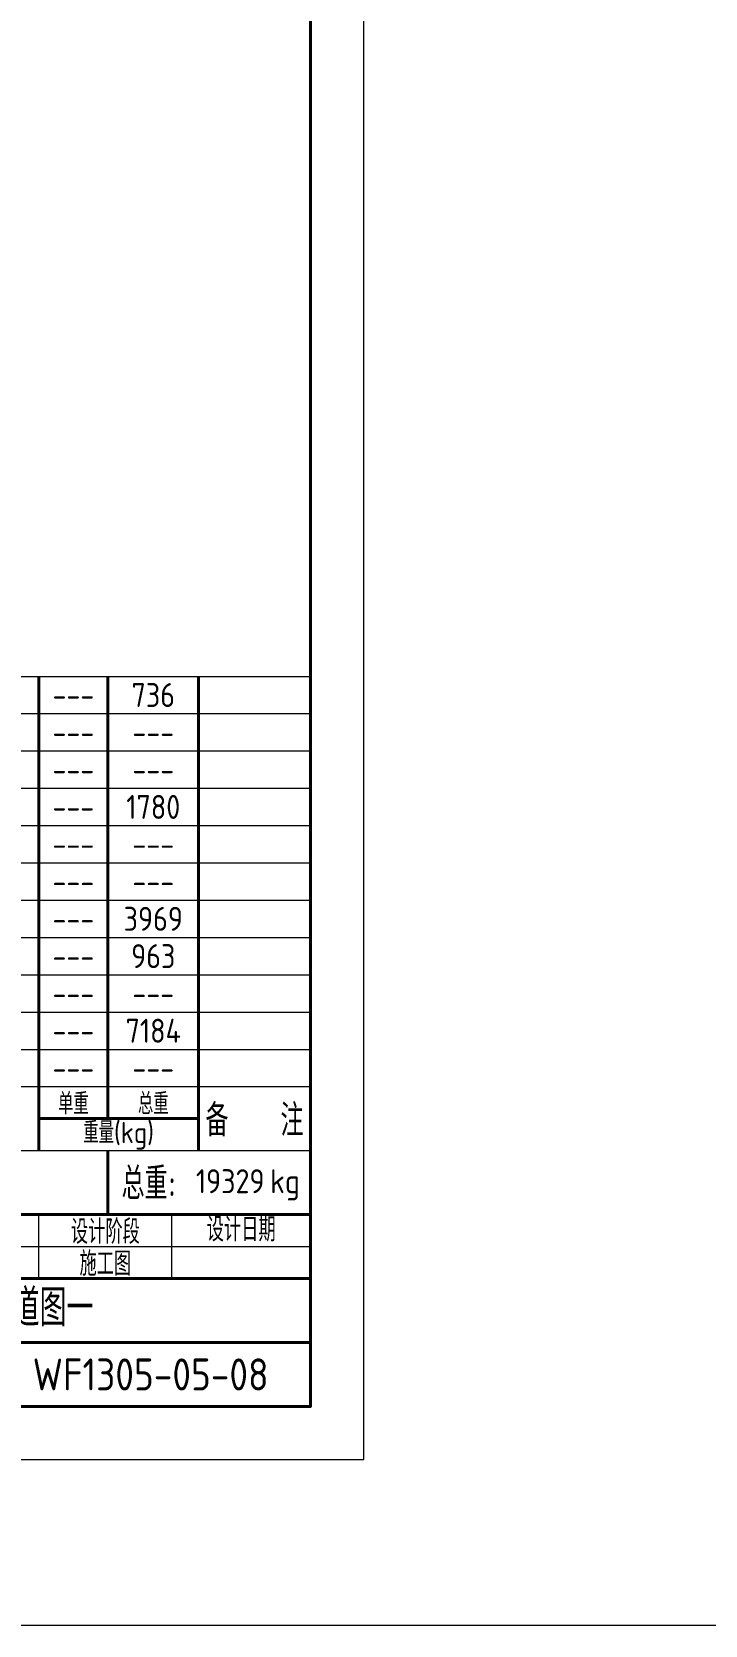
# Model space of a CAD drawing. Header units: millimetres. Extents: x 188205 to 604756, y -401673 to 15123.
# Drawn here: x 399283 to 407497, y -190112 to -170677 of the extents above; entities that cross this region are included whole.
import ezdxf
from ezdxf.enums import TextEntityAlignment as Align

# ---------------------------------------------------------------- set-up
doc = ezdxf.new("R2010")
doc.units = ezdxf.units.MM
doc.header["$LTSCALE"] = 500
for name, color, linetype, lineweight in [('SHI', 7, 'Continuous', 40), ('WEN', 3, 'Continuous', 20), ('XI', 2, 'Continuous', 20)]:
    doc.layers.add(name, color=color, linetype=linetype, lineweight=lineweight)
doc.styles.add('GB', font='gbenor.shx', dxfattribs={"bigfont": 'gbcbig.shx'})

msp = doc.modelspace()

# ---------------------------------------------------------------- linework, layer by layer
at = {"layer": 'SHI'}
for p, q in [((399366.668, -184323.044), (399366.668, -178538.044)), ((400211.668, -183933.044), (400211.668, -178538.044)), ((401316.668, -184323.044), (401316.668, -178538.044)), ((401316.668, -183933.044), (399366.668, -183933.044)), ((400211.668, -185103.044), (400211.668, -184323.044)), ((390981.668, -185103.044), (402681.668, -185103.044)), ((390981.668, -185103.044), (402681.668, -185103.044)), ((390981.668, -185103.044), (402681.668, -185103.044)), ((390981.668, -185883.044), (402681.668, -185883.044)), ((394881.668, -186663.044), (402681.668, -186663.044))]:
    msp.add_line(p, q, dxfattribs=at)
msp.add_lwpolyline([(344831.668, -187443.044), (402681.668, -187443.044), (402681.668, -150133.044), (344831.668, -150133.044)], close=True, dxfattribs=at)
msp.add_point((402681.668, -187443.044), dxfattribs=at)
at = {"layer": 'WEN'}
msp.add_line((253303.724, -190111.756), (604756.419, -190111.756), dxfattribs=at)
at = {"layer": 'XI'}
for p, q in [((390981.668, -178538.044), (402681.668, -178538.044)), ((390981.668, -178993.044), (402681.668, -178993.044)), ((390981.668, -179448.044), (402681.668, -179448.044)), ((390981.668, -179903.044), (402681.668, -179903.044)), ((390981.668, -180358.044), (402681.668, -180358.044)), ((390981.668, -180813.044), (402681.668, -180813.044)), ((390981.668, -181268.044), (402681.668, -181268.044)), ((390981.668, -181723.044), (402681.668, -181723.044)), ((390981.668, -182178.044), (402681.668, -182178.044)), ((390981.668, -182633.044), (402681.668, -182633.044)), ((390981.668, -183088.044), (402681.668, -183088.044)), ((390981.668, -183543.044), (402681.668, -183543.044)), ((390981.668, -184323.044), (402681.668, -184323.044)), ((399366.668, -185883.044), (399366.668, -185103.044)), ((400991.668, -185883.044), (400991.668, -185103.044)), ((397741.668, -185493.044), (402681.668, -185493.044))]:
    msp.add_line(p, q, dxfattribs=at)
msp.add_lwpolyline([(343206.668, -188093.044), (403331.668, -188093.044), (403331.668, -149483.044), (343206.668, -149483.044)], close=True, dxfattribs=at)

# ---------------------------------------------------------------- texts
at = {"layer": 'SHI', "style": 'GB'}
msp.add_text('废气管道图一', height=455, dxfattribs=at).set_placement((398066.668, -186468.044))
at = {"layer": 'WEN', "style": 'GB'}
for s, height, p in [('---', 292.5, (399789.168, -178765.544)), ('736', 292.5, (400764.168, -178765.544)), ('---', 292.5, (399789.168, -179220.544)), ('---', 292.5, (400764.168, -179220.544)), ('---', 292.5, (399789.168, -179675.544)), ('---', 292.5, (400764.168, -179675.544)), ('---', 292.5, (399789.168, -180130.544)), ('1780', 292.5, (400764.168, -180130.544)), ('---', 292.5, (399789.168, -180585.544)), ('---', 292.5, (400764.168, -180585.544)), ('---', 292.5, (399789.168, -181040.544)), ('---', 292.5, (400764.168, -181040.544)), ('---', 292.5, (399789.168, -181495.544)), ('3969', 292.5, (400764.168, -181495.544)), ('963', 292.5, (400764.168, -181950.544)), ('---', 292.5, (399789.168, -181950.544)), ('---', 292.5, (399789.168, -182405.544)), ('---', 292.5, (400764.168, -182405.544)), ('---', 292.5, (399789.168, -182860.544)), ('7184', 292.5, (400764.168, -182860.544)), ('---', 292.5, (399789.168, -183315.544)), ('---', 292.5, (400764.168, -183315.544)), ('单重', 260, (399789.168, -183738.044)), ('总重', 260, (400764.168, -183738.044)), ('备   注', 390, (401999.168, -183933.044)), ('重量(kg)', 260, (400341.668, -184128.044)), ('总重:', 390, (400712.168, -184703.584)), ('设计阶段', 292.5, (400179.168, -185298.044)), ('设计日期', 292.5, (401836.668, -185271.618)), ('施工图', 292.5, (400179.168, -185688.044)), ('WF1305-05-08', 390, (400731.668, -187053.044))]:
    msp.add_text(s, height=height, dxfattribs=at).set_placement(p, align=Align.MIDDLE)
msp.add_text('19329', height=292.5, dxfattribs=at).set_placement((402121.543, -184843.044), align=Align.RIGHT)
msp.add_text('kg', height=292.5, dxfattribs=at).set_placement((402190.622, -184843.044))

doc.saveas('drawing.dxf')
